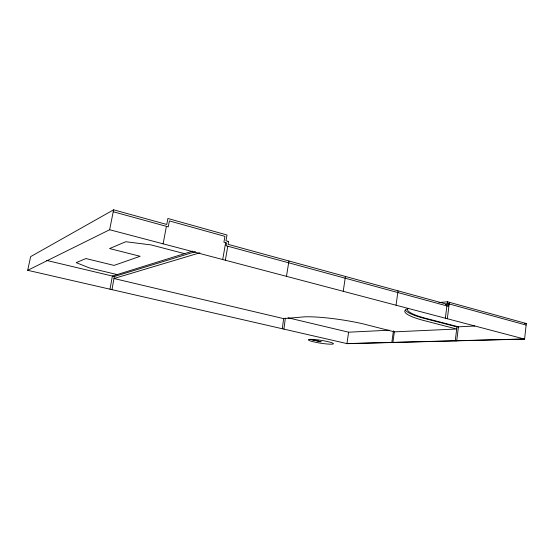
<?xml version="1.0" encoding="UTF-8"?>
<svg xmlns="http://www.w3.org/2000/svg" width="554" height="554" viewBox="0 0 554 554"><rect width="100%" height="100%" fill="white"/><g stroke="black" fill="none" stroke-linecap="round" stroke-linejoin="round"><path stroke-width="0.83" d="M389.22 330.205L348.618 332.192L346.942 343.674L524.583 339.096L526.3 323.508L447.431 301.778L438.983 302.553M474.771 326.022L456.967 326.895L455.229 340.883L454.792 340.772M445.347 318.211L447.431 301.778M448.518 303.772L448.2 306.265L226.067 245.741L226.558 242.915L223.92 242.188L224.938 236.371L169.372 220.921L168.264 226.856L113.224 211.76M447.327 318.737L449.398 302.318M396.055 305.219L398.028 290.843M393.43 330.828L391.823 342.517L391.415 342.42M408.637 308.315A58.26 9.397 7 0 0 421.76 319.983L456.704 329.021L394.358 331.853L392.904 342.49L392.488 342.393M343.231 291.3L345.433 276.446M286.48 276.342L288.946 260.989M394.358 331.853L362.725 323.765A45.29 6.177 8.6 0 0 304.028 316.867L283.634 318.633L282.311 328.73M285.379 318.044L283.911 329.104M222.708 259.535L225.651 242.666M225.353 260.235L227.791 246.211M347.268 343.667L27.7 270.304L30.636 256.627L113.612 209.814L166.761 224.46L167.883 218.484L226.988 234.986L225.984 240.768L228.615 241.496L228.116 244.342L447.113 304.278L445.423 304.423M163.125 243.836L166.408 226.351M195.43 251.668L114.353 276.522L111.97 289.576M27.7 270.304L109.644 229.737L113.612 209.814M192.667 251.121L112.393 276.058L110.004 289.126M227.978 241.689L228.615 241.496M199.911 252.79L113.958 278.517L283.634 318.633M524.583 323.591L526.3 323.508M346.88 343.577L524.119 338.972M310.503 339.346L321.182 341.77L309.845 339.373M46.488 260.394L114.353 276.522M288.038 317.795L348.618 332.192M117.157 274.576L89.526 267.97L76.189 262.638L85.912 258.545L114.055 265.408L140.148 256.287L109.588 248.559L125.779 241.731L151.02 244.903L184.524 253.649M456.274 340.738L456.711 340.849L458.449 326.818L429.108 319.194A55.767 9.141 6.9 0 1 407.439 309.118M456.967 326.895L422.051 317.809A58.232 9.55 6.9 0 1 405.466 310.164M109.644 229.737L524.583 339.096M523.184 339L523.648 339.124M447.223 303.419L526.127 325.06M310.136 339.353L309.374 339.401A12.714 1.447 8.9 0 0 321.126 343.265A12.714 1.447 8.9 0 0 332.144 342.857A12.714 1.447 8.9 0 0 311.092 339.339L310.136 339.353"/></g></svg>
